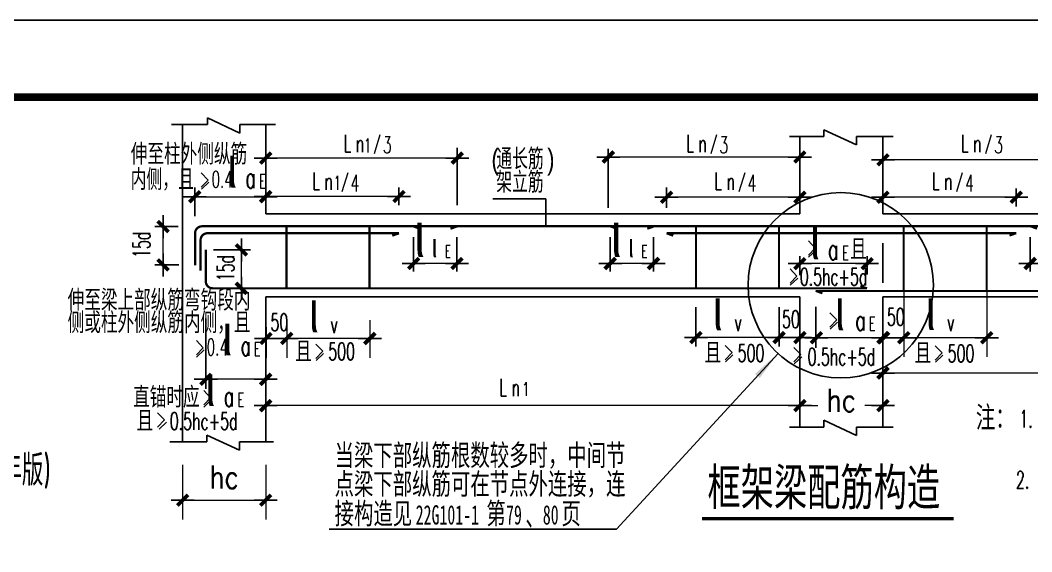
# Model space of a CAD drawing. Extents: x 250899 to 650964, y 268083 to 317384.
# Drawn here: x 402385 to 415533, y 306825 to 313733 of the extents above; entities that cross this region are included whole.
import ezdxf

# ---------------------------------------------------------------- set-up
doc = ezdxf.new("R2010")
doc.units = 0
doc.header["$LTSCALE"] = 1000
doc.header["$MEASUREMENT"] = 0
for name, color, linetype in [('PUB_DIM', 3, 'Continuous'), ('PUB_TITLE', 4, 'Continuous'), ('TEXT', 7, 'Continuous'), ('文字', 7, 'Continuous'), ('标注', 3, 'Continuous'), ('轮廓', 2, 'Continuous'), ('钢筋1', 1, 'Continuous')]:
    doc.layers.add(name, color=color, linetype=linetype)
doc.layers.add('Z-详图标注', color=3, linetype='Continuous', lineweight=18)
doc.styles.add('_HZTXT', font='gs_txt.shx', dxfattribs={"width": 0.8, "bigfont": 'gs_hztxt.shx'})
doc.styles.add('_SIMPLEX', font='SIMPLEX.shx', dxfattribs={"width": 0.711111})
doc.styles.add('_THZTXT', font='txt.shx', dxfattribs={"width": 0.8, "height": 400, "bigfont": 'hztxt.shx'})
doc.styles.add('_TXT', font='TXT', dxfattribs={"width": 1.028571})
doc.styles.add('BW_Rein', font='Tssdeng.shx', dxfattribs={"width": 0.7, "bigfont": 'hztxt.shx'})
doc.styles.add('DIM_FONT', font='SIMPLEX.shx', dxfattribs={"width": 0.8})
doc.dimstyles.new('AXIS', dxfattribs={"dimtxt": 300, "dimasz": 1, "dimexe": 250, "dimexo": 300, "dimgap": 150, "dimtad": 1, "dimdec": 0, "dimzin": 0, "dimdsep": 46, "dimtxsty": 'DIM_FONT', "dimblk": '_DIMX', "dimcen": 0.9, "dimse1": 1, "dimse2": 1, "dimclrt": 7, "dimadec": 0, "dimazin": 0, "dimtfac": 1, "dimtdec": 0, "dimtix": 1, "dimtmove": 2, "dimatfit": 3, "dimldrblk": '_DIMX', "dimfxl": 1, "dimtolj": 1, "dimtzin": 0, "dimarcsym": 0})
doc.dimstyles.new('DIMB', dxfattribs={"dimtxt": 300, "dimasz": 1, "dimexe": 250, "dimexo": 300, "dimgap": 150, "dimtad": 1, "dimdec": 0, "dimzin": 0, "dimdsep": 46, "dimtxsty": 'DIM_FONT', "dimblk": '_DIMX', "dimcen": 0, "dimse2": 1, "dimclrt": 7, "dimadec": 0, "dimazin": 0, "dimtfac": 1, "dimtdec": 0, "dimtix": 1, "dimtmove": 2, "dimatfit": 3, "dimldrblk": '_DIMX', "dimfxl": 1, "dimtolj": 1, "dimtzin": 0, "dimarcsym": 0})
doc.dimstyles.new('DIMN', dxfattribs={"dimtxt": 300, "dimasz": 1, "dimexe": 250, "dimexo": 300, "dimgap": 150, "dimtad": 1, "dimdec": 0, "dimzin": 0, "dimdsep": 46, "dimtxsty": 'DIM_FONT', "dimblk": '_DIMX', "dimcen": 0.9, "dimclrt": 7, "dimadec": 0, "dimazin": 0, "dimtfac": 1, "dimtdec": 0, "dimtix": 1, "dimtmove": 2, "dimatfit": 3, "dimldrblk": '_DIMX', "dimfxl": 1, "dimtolj": 1, "dimtzin": 0, "dimarcsym": 0})

# ---------------------------------------------------------------- blocks, each defined once
blk = doc.blocks.new('_DIMX')
blk.add_line((-150, 0), (150, 0))
at = {"const_width": 50}
blk.add_lwpolyline([(-70, -70), (70, 70)], dxfattribs=at)
blk = doc.blocks.new('*D11')
at = {"layer": 'Defpoints', "color": 0, "transparency": 16777216}
for p in [(10247, 9020), (11327, 9020), (10247, 8020)]:
    blk.add_point(p, dxfattribs=at)
at = {"layer": 'PUB_DIM', "color": 0, "lineweight": -2, "transparency": 16777216}
for p, q in [((10248, 8020), (10482, 8020)), ((11326, 8020), (11092, 8020))]:
    blk.add_line(p, q, dxfattribs=at)
for p, rotation in [((10247, 8020), 180.0000000000061), ((11327, 8020), 6.1551e-12)]:
    blk.add_blockref('_DIMX', p, dxfattribs=dict(at, rotation=rotation))
at = {"layer": 'PUB_DIM', "color": 7, "transparency": 16777216, "insert": (10787, 8090), "char_height": 300, "attachment_point": 5, "style": 'DIM_FONT'}
blk.add_mtext('\\A1;hc', dxfattribs=at)
blk = doc.blocks.new('_ARROW')
blk.add_solid([(0, 0), (-1, 0.1), (-1, -0.1)])
blk = doc.blocks.new('*D19')
at = {"layer": 'Defpoints', "color": 0, "transparency": 16777216}
for p in [(2988, 10043), (3109, 10043), (3109, 9544)]:
    blk.add_point(p, dxfattribs=at)
at = {"layer": '标注', "color": 0, "lineweight": -2, "transparency": 16777216}
blk.add_line((2988, 9545), (2988, 10042), dxfattribs=at)
for p, rotation in [((2988, 10043), 90), ((2988, 9544), 270)]:
    blk.add_blockref('_DIMX', p, dxfattribs=dict(at, rotation=rotation))
blk = doc.blocks.new('*D20')
at = {"layer": 'Defpoints', "color": 0, "transparency": 16777216}
for p in [(2382, 10828), (3304, 10828), (3304, 10735)]:
    blk.add_point(p, dxfattribs=at)
at = {"layer": '标注', "color": 0, "lineweight": -2, "transparency": 16777216}
blk.add_line((2383, 10735), (3303, 10735), dxfattribs=at)
at = {"layer": '标注', "color": 0, "lineweight": -2, "transparency": 16777216, "rotation": 180}
blk.add_blockref('_DIMX', (2382, 10735), dxfattribs=at)
at = {"layer": '标注', "color": 0, "lineweight": -2, "transparency": 16777216}
blk.add_blockref('_DIMX', (3304, 10735), dxfattribs=at)
blk = doc.blocks.new('*D38')
at = {"layer": 'Defpoints', "color": 0, "transparency": 16777216}
for p in [(10247, 9865), (10247, 8953), (11121, 8953)]:
    blk.add_point(p, dxfattribs=at)
at = {"layer": '标注', "color": 0, "lineweight": -2, "transparency": 16777216}
blk.add_line((11120, 9865), (10248, 9865), dxfattribs=at)
at = {"layer": '标注', "color": 0, "lineweight": -2, "transparency": 16777216, "rotation": 180}
blk.add_blockref('_DIMX', (10247, 9865), dxfattribs=at)
at = {"layer": '标注', "color": 0, "lineweight": -2, "transparency": 16777216}
blk.add_blockref('_DIMX', (11121, 9865), dxfattribs=at)
blk = doc.blocks.new('*D41')
at = {"layer": 'Defpoints', "color": 0, "transparency": 16777216}
for p in [(10461, 8902), (10461, 8805), (11335, 8805)]:
    blk.add_point(p, dxfattribs=at)
at = {"layer": '标注', "color": 0, "lineweight": -2, "transparency": 16777216}
blk.add_line((11334, 8902), (10462, 8902), dxfattribs=at)
at = {"layer": '标注', "color": 0, "lineweight": -2, "transparency": 16777216, "rotation": 180}
blk.add_blockref('_DIMX', (10461, 8902), dxfattribs=at)
at = {"layer": '标注', "color": 0, "lineweight": -2, "transparency": 16777216}
blk.add_blockref('_DIMX', (11335, 8902), dxfattribs=at)
blk = doc.blocks.new('*D46')
at = {"layer": 'Defpoints', "color": 0, "transparency": 16777216}
for p in [(7782, 9868), (7782, 9867), (8345, 9868)]:
    blk.add_point(p, dxfattribs=at)
at = {"layer": '标注', "color": 0, "lineweight": -2, "transparency": 16777216}
blk.add_line((8344, 9867), (7783, 9867), dxfattribs=at)
at = {"layer": '标注', "color": 0, "lineweight": -2, "transparency": 16777216, "rotation": 180}
blk.add_blockref('_DIMX', (7782, 9867), dxfattribs=at)
at = {"layer": '标注', "color": 0, "lineweight": -2, "transparency": 16777216}
blk.add_blockref('_DIMX', (8345, 9867), dxfattribs=at)
blk = doc.blocks.new('*D47')
at = {"layer": 'Defpoints', "color": 0, "transparency": 16777216}
for p in [(9977, 8904), (9977, 8881), (10247, 8881)]:
    blk.add_point(p, dxfattribs=at)
at = {"layer": '标注', "color": 0, "lineweight": -2, "transparency": 16777216}
for p, q in [((9976, 8904), (9975, 8904)), ((10247, 8904), (9977, 8904)), ((10248, 8904), (10249, 8904))]:
    blk.add_line(p, q, dxfattribs=at)
blk.add_blockref('_DIMX', (9977, 8904), dxfattribs=at)
at = {"layer": '标注', "color": 0, "lineweight": -2, "transparency": 16777216, "rotation": 180}
blk.add_blockref('_DIMX', (10247, 8904), dxfattribs=at)
blk = doc.blocks.new('*D48')
at = {"layer": 'Defpoints', "color": 0, "transparency": 16777216}
for p in [(8897, 8904), (8897, 8807), (9977, 8807)]:
    blk.add_point(p, dxfattribs=at)
at = {"layer": '标注', "color": 0, "lineweight": -2, "transparency": 16777216}
blk.add_line((9976, 8904), (8898, 8904), dxfattribs=at)
at = {"layer": '标注', "color": 0, "lineweight": -2, "transparency": 16777216, "rotation": 180}
blk.add_blockref('_DIMX', (8897, 8904), dxfattribs=at)
at = {"layer": '标注', "color": 0, "lineweight": -2, "transparency": 16777216}
blk.add_blockref('_DIMX', (9977, 8904), dxfattribs=at)
blk = doc.blocks.new('*D53')
at = {"layer": 'Defpoints', "color": 0, "transparency": 16777216}
for p in [(13241, 9867), (13241, 9753), (13803, 9753)]:
    blk.add_point(p, dxfattribs=at)
at = {"layer": '标注', "color": 0, "lineweight": -2, "transparency": 16777216}
blk.add_line((13802, 9867), (13242, 9867), dxfattribs=at)
at = {"layer": '标注', "color": 0, "lineweight": -2, "transparency": 16777216, "rotation": 180}
blk.add_blockref('_DIMX', (13241, 9867), dxfattribs=at)
at = {"layer": '标注', "color": 0, "lineweight": -2, "transparency": 16777216}
blk.add_blockref('_DIMX', (13803, 9867), dxfattribs=at)
blk = doc.blocks.new('*D54')
at = {"layer": 'Defpoints', "color": 0, "transparency": 16777216}
for p in [(11327, 9806), (11597, 9806), (11327, 8902)]:
    blk.add_point(p, dxfattribs=at)
at = {"layer": '标注', "color": 0, "lineweight": -2, "transparency": 16777216}
for p, q in [((11597, 9506), (11597, 8652)), ((11326, 8902), (11325, 8902)), ((11597, 8902), (11327, 8902)), ((11598, 8902), (11599, 8902))]:
    blk.add_line(p, q, dxfattribs=at)
blk.add_blockref('_DIMX', (11327, 8902), dxfattribs=at)
at = {"layer": '标注', "color": 0, "lineweight": -2, "transparency": 16777216, "rotation": 180}
blk.add_blockref('_DIMX', (11597, 8902), dxfattribs=at)
blk = doc.blocks.new('*D55')
at = {"layer": 'Defpoints', "color": 0, "transparency": 16777216}
for p in [(11597, 9838), (12677, 9838), (11597, 8902)]:
    blk.add_point(p, dxfattribs=at)
at = {"layer": '标注', "color": 0, "lineweight": -2, "transparency": 16777216}
for p, q in [((11597, 9538), (11597, 8652)), ((12677, 9538), (12677, 8652)), ((12676, 8902), (11598, 8902))]:
    blk.add_line(p, q, dxfattribs=at)
at = {"layer": '标注', "color": 0, "lineweight": -2, "transparency": 16777216, "rotation": 180}
blk.add_blockref('_DIMX', (11597, 8902), dxfattribs=at)
at = {"layer": '标注', "color": 0, "lineweight": -2, "transparency": 16777216}
blk.add_blockref('_DIMX', (12677, 8902), dxfattribs=at)
blk = doc.blocks.new('*D56')
at = {"layer": 'Defpoints', "color": 0, "transparency": 16777216}
for p in [(11327, 8479), (11327, 8443), (17717, 8479)]:
    blk.add_point(p, dxfattribs=at)
at = {"layer": '标注', "color": 0, "lineweight": -2, "transparency": 16777216}
blk.add_line((17716, 8443), (11328, 8443), dxfattribs=at)
for p, rotation in [((11327, 8443), 179.9999999999995), ((17717, 8443), 359.9999999999995)]:
    blk.add_blockref('_DIMX', p, dxfattribs=dict(at, rotation=rotation))
blk = doc.blocks.new('*D65')
at = {"layer": 'Defpoints', "color": 0, "transparency": 16777216}
for p in [(1970, 10347), (2091, 10347), (2091, 9848)]:
    blk.add_point(p, dxfattribs=at)
at = {"layer": '标注', "color": 0, "lineweight": -2, "transparency": 16777216}
blk.add_line((1970, 9849), (1970, 10346), dxfattribs=at)
for p, rotation in [((1970, 10347), 90), ((1970, 9848), 270)]:
    blk.add_blockref('_DIMX', p, dxfattribs=dict(at, rotation=rotation))
blk = doc.blocks.new('*D66')
at = {"layer": 'Defpoints', "color": 0, "transparency": 16777216}
for p in [(5227, 10029), (5790, 10029), (5227, 9867)]:
    blk.add_point(p, dxfattribs=at)
at = {"layer": '标注', "color": 0, "lineweight": -2, "transparency": 16777216}
blk.add_line((5789, 9867), (5228, 9867), dxfattribs=at)
at = {"layer": '标注', "color": 0, "lineweight": -2, "transparency": 16777216, "rotation": 180}
blk.add_blockref('_DIMX', (5227, 9867), dxfattribs=at)
at = {"layer": '标注', "color": 0, "lineweight": -2, "transparency": 16777216}
blk.add_blockref('_DIMX', (5790, 9867), dxfattribs=at)
blk = doc.blocks.new('*D67')
at = {"layer": 'Defpoints', "color": 0, "transparency": 16777216}
for p in [(3578, 9431), (4658, 9431), (3578, 8892)]:
    blk.add_point(p, dxfattribs=at)
at = {"layer": '标注', "color": 0, "lineweight": -2, "transparency": 16777216}
for p, q in [((3578, 9131), (3578, 8642)), ((4658, 9131), (4658, 8642)), ((4657, 8892), (3579, 8892))]:
    blk.add_line(p, q, dxfattribs=at)
at = {"layer": '标注', "color": 0, "lineweight": -2, "transparency": 16777216, "rotation": 180}
blk.add_blockref('_DIMX', (3578, 8892), dxfattribs=at)
at = {"layer": '标注', "color": 0, "lineweight": -2, "transparency": 16777216}
blk.add_blockref('_DIMX', (4658, 8892), dxfattribs=at)
blk = doc.blocks.new('*D68')
at = {"layer": 'Defpoints', "color": 0, "transparency": 16777216}
for p in [(3308, 9338), (3578, 9338), (3308, 8892)]:
    blk.add_point(p, dxfattribs=at)
at = {"layer": '标注', "color": 0, "lineweight": -2, "transparency": 16777216}
for p, q in [((3308, 9038), (3308, 8642)), ((3578, 9038), (3578, 8642)), ((3307, 8892), (3306, 8892)), ((3578, 8892), (3308, 8892)), ((3579, 8892), (3580, 8892))]:
    blk.add_line(p, q, dxfattribs=at)
blk.add_blockref('_DIMX', (3308, 8892), dxfattribs=at)
at = {"layer": '标注', "color": 0, "lineweight": -2, "transparency": 16777216, "rotation": 180}
blk.add_blockref('_DIMX', (3578, 8892), dxfattribs=at)
blk = doc.blocks.new('*D69')
at = {"layer": 'Defpoints', "color": 0, "transparency": 16777216}
for p in [(2526, 8584), (3304, 8584), (2526, 8362)]:
    blk.add_point(p, dxfattribs=at)
at = {"layer": '标注', "color": 0, "lineweight": -2, "transparency": 16777216}
blk.add_line((3303, 8362), (2527, 8362), dxfattribs=at)
at = {"layer": '标注', "color": 0, "lineweight": -2, "transparency": 16777216, "rotation": 180}
blk.add_blockref('_DIMX', (2526, 8362), dxfattribs=at)
at = {"layer": '标注', "color": 0, "lineweight": -2, "transparency": 16777216}
blk.add_blockref('_DIMX', (3304, 8362), dxfattribs=at)
blk = doc.blocks.new('*D71')
at = {"layer": 'Defpoints', "color": 0, "transparency": 16777216}
for p in [(3304, 8020), (3304, 7862), (10247, 7862)]:
    blk.add_point(p, dxfattribs=at)
at = {"layer": '标注', "color": 0, "lineweight": -2, "transparency": 16777216}
blk.add_line((10246, 8020), (3305, 8020), dxfattribs=at)
for p, rotation in [((3304, 8020), 179.9999999999995), ((10247, 8020), 359.9999999999995)]:
    blk.add_blockref('_DIMX', p, dxfattribs=dict(at, rotation=rotation))
blk = doc.blocks.new('*D72')
at = {"layer": 'Defpoints', "color": 0, "transparency": 16777216}
for p in [(8514, 10728), (8514, 10568), (10247, 10568)]:
    blk.add_point(p, dxfattribs=at)
at = {"layer": '标注', "color": 0, "lineweight": -2, "transparency": 16777216}
blk.add_line((10246, 10728), (8515, 10728), dxfattribs=at)
at = {"layer": '标注', "color": 0, "lineweight": -2, "transparency": 16777216, "rotation": 180}
blk.add_blockref('_DIMX', (8514, 10728), dxfattribs=at)
at = {"layer": '标注', "color": 0, "lineweight": -2, "transparency": 16777216}
blk.add_blockref('_DIMX', (10247, 10728), dxfattribs=at)
blk = doc.blocks.new('*D73')
at = {"layer": 'Defpoints', "color": 0, "transparency": 16777216}
for p in [(3304, 11237), (3304, 10337), (5794, 10337)]:
    blk.add_point(p, dxfattribs=at)
at = {"layer": '标注', "color": 0, "lineweight": -2, "transparency": 16777216}
blk.add_line((5793, 11237), (3305, 11237), dxfattribs=at)
at = {"layer": '标注', "color": 0, "lineweight": -2, "transparency": 16777216, "rotation": 180}
blk.add_blockref('_DIMX', (3304, 11237), dxfattribs=at)
at = {"layer": '标注', "color": 0, "lineweight": -2, "transparency": 16777216}
blk.add_blockref('_DIMX', (5794, 11237), dxfattribs=at)
blk = doc.blocks.new('*D74')
at = {"layer": 'Defpoints', "color": 0, "transparency": 16777216}
for p in [(3304, 10738), (3304, 10632), (5037, 10632)]:
    blk.add_point(p, dxfattribs=at)
at = {"layer": '标注', "color": 0, "lineweight": -2, "transparency": 16777216}
blk.add_line((5036, 10738), (3305, 10738), dxfattribs=at)
at = {"layer": '标注', "color": 0, "lineweight": -2, "transparency": 16777216, "rotation": 180}
blk.add_blockref('_DIMX', (3304, 10738), dxfattribs=at)
at = {"layer": '标注', "color": 0, "lineweight": -2, "transparency": 16777216}
blk.add_blockref('_DIMX', (5037, 10738), dxfattribs=at)
blk = doc.blocks.new('*D75')
at = {"layer": 'Defpoints', "color": 0, "transparency": 16777216}
for p in [(7757, 11251), (7757, 10652), (10247, 10652)]:
    blk.add_point(p, dxfattribs=at)
at = {"layer": '标注', "color": 0, "lineweight": -2, "transparency": 16777216}
blk.add_line((10246, 11251), (7758, 11251), dxfattribs=at)
at = {"layer": '标注', "color": 0, "lineweight": -2, "transparency": 16777216, "rotation": 180}
blk.add_blockref('_DIMX', (7757, 11251), dxfattribs=at)
at = {"layer": '标注', "color": 0, "lineweight": -2, "transparency": 16777216}
blk.add_blockref('_DIMX', (10247, 11251), dxfattribs=at)
blk = doc.blocks.new('*D77')
at = {"layer": 'Defpoints', "color": 0, "transparency": 16777216}
for p in [(11327, 11214), (11327, 10615), (13816, 10615)]:
    blk.add_point(p, dxfattribs=at)
at = {"layer": '标注', "color": 0, "lineweight": -2, "transparency": 16777216}
blk.add_line((13815, 11214), (11328, 11214), dxfattribs=at)
at = {"layer": '标注', "color": 0, "lineweight": -2, "transparency": 16777216, "rotation": 180}
blk.add_blockref('_DIMX', (11327, 11214), dxfattribs=at)
at = {"layer": '标注', "color": 0, "lineweight": -2, "transparency": 16777216}
blk.add_blockref('_DIMX', (13816, 11214), dxfattribs=at)
blk = doc.blocks.new('*D78')
at = {"layer": 'Defpoints', "color": 0, "transparency": 16777216}
for p in [(11327, 10728), (11327, 10659), (13059, 10659)]:
    blk.add_point(p, dxfattribs=at)
at = {"layer": '标注', "color": 0, "lineweight": -2, "transparency": 16777216}
blk.add_line((13058, 10728), (11328, 10728), dxfattribs=at)
at = {"layer": '标注', "color": 0, "lineweight": -2, "transparency": 16777216, "rotation": 180}
blk.add_blockref('_DIMX', (11327, 10728), dxfattribs=at)
at = {"layer": '标注', "color": 0, "lineweight": -2, "transparency": 16777216}
blk.add_blockref('_DIMX', (13059, 10728), dxfattribs=at)
blk = doc.blocks.new('A$C14DB33D0')
at = {"layer": 'PUB_DIM'}
for p, q in [((9963.7, 8697.4), (7861.6, 6414.2)), ((7861.6, 6414.2), (4129.8, 6414.2))]:
    blk.add_line(p, q, dxfattribs=at)
at = {"layer": '文字'}
for p, q in [((2469.6, 10831.6), (2566.3, 10923.1)), ((10358.3, 9949.9), (10457.2, 10039)), ((10120.3, 9585.9), (10219.2, 9675)), ((10639.1, 9013.5), (10735.8, 9105.1)), ((2405.9, 8651.3), (2502.6, 8742.8)), ((3958.1, 8605.6), (4054.8, 8697.2)), ((9279.7, 8588.3), (9376.4, 8679.9)), ((10171.7, 8564.8), (10270.6, 8653.9)), ((12009.5, 8584.2), (12106.2, 8675.8)), ((2500.7, 8001.4), (2597.4, 8093)), ((1917.8, 7715.4), (2016.7, 7804.6))]:
    blk.add_line(p, q, dxfattribs=at)
at = {"layer": '文字', "const_width": 45}
blk.add_lwpolyline([(8977, 6549.4), (12246.2, 6549.4)], dxfattribs=at)
at = {"layer": '文字'}
blk.add_circle((10778.3, 9584.2), 1204.1, dxfattribs=at)
at = {"layer": '标注'}
for p, q in [((2545.7, 11759.8), (2969.6, 11562.7)), ((2545.7, 11671.6), (2545.7, 11759.8)), ((2080.4, 11671.6), (2545.7, 11671.6)), ((2969.6, 11562.7), (2969.6, 11671.6)), ((2969.6, 11671.6), (3430.4, 11671.6)), ((10557.7, 11606), (10981.6, 11408.9)), ((10557.7, 11517.8), (10557.7, 11606)), ((10111.2, 11517.8), (10557.7, 11517.8)), ((10981.6, 11408.9), (10981.6, 11517.8)), ((10981.6, 11517.8), (11461.2, 11517.8)), ((5793.5, 11368.8), (5793.5, 10627.1)), ((7757.2, 11359.3), (7757.2, 10590.7)), ((2381.8, 10482.9), (2381.8, 10856.3)), ((5036.6, 10854.8), (5036.6, 10627.1)), ((8514.1, 10854.8), (8514.1, 10590.7)), ((13059.1, 10843.7), (13059.1, 10608.4)), ((6257, 10707.3), (6945.4, 10707.3)), ((6945.4, 10707.3), (6945.4, 10345.9)), ((2165.1, 10346.5), (1861.5, 10346.5)), ((5227.3, 10210.1), (5227.3, 9764.1)), ((5789.6, 10207.8), (5789.6, 9764.1)), ((7782.2, 10210.1), (7782.2, 9764.1)), ((8344.5, 10207.8), (8344.5, 9764.1)), ((11326.6, 10130.7), (11326.6, 9616.2)), ((12676.6, 10138.8), (12676.6, 9624.3)), ((13241.1, 10210.1), (13241.1, 9764.1)), ((3105.8, 10042.8), (2624, 10042.8)), ((10246.6, 9962.8), (10246.6, 9714.7)), ((11120.9, 9962.8), (11120.9, 9722.8)), ((2175.8, 9847.8), (1861.5, 9847.8)), ((3193.6, 9544.1), (2879.4, 9544.1)), ((8896.6, 9301.1), (8896.6, 8786.6)), ((9976.6, 9301.1), (9976.6, 8786.6)), ((10452.7, 9304.1), (10452.7, 8770.9)), ((2526.1, 9151.6), (2526.1, 8238.3)), ((10557.7, 7740.6), (10557.7, 7828.8)), ((10557.7, 7828.8), (10981.6, 7631.7)), ((2538.2, 7548.5), (2538.2, 7636.7)), ((2538.2, 7636.7), (2962.1, 7439.6)), ((10111.2, 7740.6), (10557.7, 7740.6)), ((10981.6, 7631.7), (10981.6, 7740.6)), ((10981.6, 7740.6), (11461.2, 7740.6)), ((2055.9, 7548.5), (2538.2, 7548.5)), ((2962.1, 7548.5), (3405.9, 7548.5)), ((2962.1, 7439.6), (2962.1, 7548.5))]:
    blk.add_line(p, q, dxfattribs=at)
at = {"layer": '轮廓'}
for p, q in [((2224.1, 11671.6), (2224.1, 7548.5)), ((3304.1, 11671.6), (3304.1, 10512.3)), ((10246.6, 11517.8), (10246.6, 10512.3)), ((11326.6, 11517.8), (11326.6, 10512.3)), ((3304.1, 10512.3), (10246.6, 10512.3)), ((11326.6, 10512.3), (17716.6, 10512.3)), ((3304.1, 9432.3), (3304.1, 7548.5)), ((3304.1, 9432.3), (10246.6, 9432.3)), ((10246.6, 9432.3), (10246.6, 8561.8)), ((11326.6, 9432.3), (11326.6, 7740.6)), ((11326.6, 9432.3), (17716.6, 9432.3)), ((10246.6, 8561.8), (10246.6, 7740.6))]:
    blk.add_line(p, q, dxfattribs=at)
at = {"layer": '钢筋1', "const_width": 30}
for points in [[(2476.1, 10350.3, 0.4142136), (2386.1, 10260.3)], [(2547.8, 10260.3, 0.4142136), (2457.8, 10170.3)], [(2525.7, 9634.1, 0.4142136), (2615.7, 9544.1)]]:
    blk.add_lwpolyline(points, format="xyb", dxfattribs=at)
at = {"layer": '钢筋1'}
for points, const_width in [([(2386.1, 10260.3), (2386.1, 9841.1)], 30), ([(2476.1, 10350.3), (22054.2, 10350.3)], 30), ([(2547.8, 10260.3), (5036.6, 10260.3)], 30), ([(3574.1, 10350.3), (3574.1, 9544.1)], 30), ([(4654.1, 10350.3), (4654.1, 9544.1)], 30), ([(5036.6, 10260.3), (4949.6, 10229.3)], 30), ([(5223.1, 10350.3), (5310.1, 10319.3)], 30), ([(5793.5, 10350.3), (5706.5, 10319.3)], 30), ([(7784.6, 10350.3), (7871.6, 10319.3)], 30), ([(8350.9, 10350.3), (8263.9, 10319.3)], 30), ([(8514.1, 10260.3), (13059.1, 10260.3)], 30), ([(8514.1, 10260.3), (8601.1, 10229.3)], 30), ([(8896.6, 10350.3), (8896.6, 9544.1)], 27), ([(9976.6, 10350.3), (9976.6, 9544.1)], 27), ([(11596.6, 10350.3), (11596.6, 9510.4)], 27), ([(12676.6, 10350.3), (12676.6, 9510.4)], 27), ([(13059.1, 10260.3), (12972.1, 10229.3)], 27), ([(13243.5, 10350.3), (13330.5, 10319.3)], 27), ([(2457.8, 10170.3), (2457.8, 9772.5)], 30), ([(2525.7, 10048), (2525.7, 9634.1)], 30), ([(2615.7, 9544.1), (11120.9, 9544.1)], 30), ([(10452.7, 9510.4), (10539.7, 9479.4)], 27), ([(10452.7, 9510.4), (18592, 9510.4)], 27), ([(11033.9, 9575.1), (11120.9, 9544.1)], 27)]:
    blk.add_lwpolyline(points, dxfattribs=dict(at, const_width=const_width))
at = {"layer": 'PUB_DIM', "xscale": -399.9999999998762, "yscale": 400, "zscale": 400, "rotation": 227.2667938416754}
blk.add_blockref('_ARROW', (9967.3, 8701.3), dxfattribs=at)
at = {"layer": 'TEXT'}
for s, height, style, width, p in [('>', 216, '_SIMPLEX', 0.6, (2444.5, 10859.2)), ('500', 225, '_SIMPLEX', 0.6, (9439.2, 8589.4)), ('注：', 315, '_THZTXT', 0.8, (12534.7, 7701.2))]:
    blk.add_text(s, height=height, rotation=360, dxfattribs=dict(at, style=style, width=width)).set_placement(p)
at = {"layer": '文字'}
for s, height, rotation, style, width, p in [('伸至柱外侧纵筋', 270, 360, '_THZTXT', 0.8, (1551, 11152.2)), ('L', 225, 360, '_SIMPLEX', 0.6, (4319, 11315)), ('n', 225, 360, '_SIMPLEX', 0.6, (4476, 11314.7)), ('1', 180, 360, '_SIMPLEX', 0.6, (4580.6, 11311)), ('/', 162, 360, '_SIMPLEX', 0.6, (4706.3, 11346.7)), ('3', 216, 360, '_SIMPLEX', 0.6, (4828.3, 11299.4)), ('L', 225, 360, '_SIMPLEX', 0.6, (8770.9, 11315)), ('n', 225, 360, '_SIMPLEX', 0.6, (8928, 11314.7)), ('/', 162, 360, '_SIMPLEX', 0.6, (9080.6, 11346.7)), ('3', 216, 360, '_SIMPLEX', 0.6, (9202.6, 11299.4)), ('L', 225, 360, '_SIMPLEX', 0.6, (12341.9, 11315)), ('n', 225, 360, '_SIMPLEX', 0.6, (12498.9, 11314.7)), ('/', 162, 360, '_SIMPLEX', 0.6, (12651.6, 11346.7)), ('3', 216, 360, '_SIMPLEX', 0.6, (12773.6, 11299.4)), ('(', 270, 360, '_HZTXT', 0.8, (6237.7, 11089.8)), ('通长筋', 270, 360, '_HZTXT', 0.8, (6301.8, 11089.8)), (')', 270, 360, '_HZTXT', 0.8, (6962.2, 11089.8)), ('ι', 540, 360, '_HZTXT', 0.8, (2803.6, 10852.5)), ('内侧，且', 270, 360, '_HZTXT', 0.8, (1548.9, 10822.4)), ('0.4', 216, 360, '_SIMPLEX', 0.6, (2600.2, 10852.7)), ('L', 225, 360, '_SIMPLEX', 0.6, (3910.7, 10822.8)), ('/', 162, 360, '_SIMPLEX', 0.6, (4287.1, 10852)), ('架立筋', 270, 360, '_HZTXT', 0.8, (6300.6, 10786.7)), ('L', 225, 360, '_SIMPLEX', 0.6, (9138, 10822.8)), ('/', 162, 360, '_SIMPLEX', 0.6, (9446.7, 10852)), ('L', 225, 360, '_SIMPLEX', 0.6, (11965, 10822.8)), ('/', 162, 360, '_SIMPLEX', 0.6, (12273.7, 10852)), (' a', 270, 360, '_SIMPLEX', 0.6, (2930.5, 10846.2)), ('E', 180, 360, '_SIMPLEX', 0.6, (3217.2, 10846.2)), ('n', 225, 360, '_SIMPLEX', 0.6, (4067.8, 10822.6)), ('1', 180, 360, '_SIMPLEX', 0.6, (4186.7, 10825)), ('4', 216, 360, '_SIMPLEX', 0.6, (4409.1, 10804.6)), ('n', 225, 360, '_SIMPLEX', 0.6, (9295, 10822.6)), ('4', 216, 360, '_SIMPLEX', 0.6, (9568.7, 10804.6)), ('n', 225, 360, '_SIMPLEX', 0.6, (12122, 10822.6)), ('4', 216, 360, '_SIMPLEX', 0.6, (12395.7, 10804.6)), ('ι', 585, 360, '_HZTXT', 0.8, (5234.9, 9949.4)), ('ι', 585, 360, '_HZTXT', 0.8, (7789.8, 9949.4)), ('15d', 225, 90, '_SIMPLEX', 0.6, (1803.8, 9938.7)), ('ι', 540, 360, '_HZTXT', 0.8, (10378.6, 9920.3)), ('ι', 315, 360, '_HZTXT', 0.8, (5460.2, 9945.2)), ('ι', 315, 360, '_HZTXT', 0.8, (8015.1, 9945.2)), ('>', 216, 360, '_SIMPLEX', 0.6, (10335.1, 9975.7)), ('且', 270, 360, '_THZTXT', 0.8, (10901.1, 9914.7)), ('E', 162, 360, '_SIMPLEX', 0.6, (5630.9, 9944.8)), ('E', 162, 360, '_SIMPLEX', 0.6, (8185.8, 9944.8)), (' a', 270, 360, '_SIMPLEX', 0.6, (10502.1, 9916.2)), ('E', 180, 360, '_SIMPLEX', 0.6, (10795.8, 9916.2)), ('15d', 225, 90, '_SIMPLEX', 0.6, (2896.1, 9635)), ('>', 216, 360, '_SIMPLEX', 0.6, (10097.2, 9611.7)), ('0.5hc+5d', 225, 360, '_SIMPLEX', 0.6, (10245.9, 9582.8)), ('伸至梁上部纵筋弯钩段内', 270, 360, '_THZTXT', 0.8, (730.1, 9254.7)), ('ι', 540, 360, '_HZTXT', 0.8, (3866.2, 8974.3)), ('ι', 540, 360, '_HZTXT', 0.8, (9114.8, 8999.7)), ('ι', 540, 360, '_HZTXT', 0.8, (10702.3, 8999.7)), ('ι', 540, 360, '_HZTXT', 0.8, (11881.6, 9000.7)), ('侧或柱外侧纵筋内侧，且', 270, 360, '_THZTXT', 0.8, (730.1, 8961.4)), ('50', 225, 360, '_SIMPLEX', 0.6, (3366.1, 8990.2)), ('50', 225, 360, '_SIMPLEX', 0.6, (10016, 9030.6)), ('>', 216, 360, '_SIMPLEX', 0.6, (10615, 9041.1)), ('50', 225, 360, '_SIMPLEX', 0.6, (11378.4, 9059.8)), ('ι', 540, 360, '_HZTXT', 0.8, (2739.9, 8672.2)), ('v', 225, 360, '_SIMPLEX', 0.6, (4148, 8962)), ('v', 225, 360, '_SIMPLEX', 0.6, (9396.7, 8987.3)), (' a', 270, 360, '_SIMPLEX', 0.6, (10857.4, 8995.6)), ('E', 180, 360, '_SIMPLEX', 0.6, (11144.1, 8995.5)), ('v', 225, 360, '_SIMPLEX', 0.6, (12163.4, 8988.3)), ('>', 216, 360, '_SIMPLEX', 0.6, (2381.8, 8678.9)), ('0.4', 216, 360, '_SIMPLEX', 0.6, (2536.5, 8672.4)), (' a', 270, 360, '_SIMPLEX', 0.6, (2866.8, 8665.9)), ('E', 180, 360, '_SIMPLEX', 0.6, (3148.7, 8666.5)), ('且', 270, 360, '_THZTXT', 0.8, (3686.3, 8585.2)), ('>', 216, 360, '_SIMPLEX', 0.6, (3934, 8633.2)), ('500', 225, 360, '_SIMPLEX', 0.6, (4117.6, 8610.8)), ('且', 270, 360, '_THZTXT', 0.8, (9008, 8567.9)), ('且', 270, 360, '_THZTXT', 0.8, (11737.7, 8563.8)), ('500', 225, 360, '_SIMPLEX', 0.6, (12168.8, 8585.4)), ('>', 216, 360, '_SIMPLEX', 0.6, (9255.6, 8615.9)), ('>', 216, 360, '_SIMPLEX', 0.6, (10148.5, 8590.6)), ('0.5hc+5d', 225, 360, '_SIMPLEX', 0.6, (10347.2, 8542.7)), ('>', 216, 360, '_SIMPLEX', 0.6, (11985.4, 8611.9)), ('ι', 540, 360, '_HZTXT', 0.8, (2521.4, 8013.3)), ('直锚时应', 270, 360, '_THZTXT', 0.8, (1580.9, 7992.3)), ('L', 225, 360, '_SIMPLEX', 0.6, (6343.2, 8142.3)), ('n', 225, 360, '_SIMPLEX', 0.6, (6500.2, 8142.1)), ('1', 180, 360, '_SIMPLEX', 0.6, (6637.9, 8144.9)), ('>', 216, 360, '_SIMPLEX', 0.6, (2476.7, 8029)), (' a', 270, 360, '_SIMPLEX', 0.6, (2648.3, 8007)), ('E', 180, 360, '_SIMPLEX', 0.6, (2935, 8007)), ('且', 270, 360, '_THZTXT', 0.8, (1625.6, 7684.2)), ('>', 216, 360, '_SIMPLEX', 0.6, (1875.5, 7741.3)), ('0.5hc+5d', 225, 360, '_SIMPLEX', 0.6, (2058.2, 7705.4)), ('1.', 225, 360, '_SIMPLEX', 0.6, (13100.7, 7734.6)), ('当梁下部纵筋根数较多时，中间节', 315, 360, '_THZTXT', 0.8, (4200, 7207.2)), ('框架梁配筋构造', 540, 360, '_THZTXT', 0.8, (9046.5, 6672.6)), ('点梁下部纵筋可在节点外连接，连', 315, 360, '_THZTXT', 0.8, (4200, 6833.8)), ('2.', 225, 360, '_SIMPLEX', 0.6, (13055.8, 6941.1)), ('接构造见', 315, 360, '_THZTXT', 0.8, (4200, 6450.3)), ('22G101-1', 252, 360, '_TXT', 0.6, (5253.6, 6474.1)), ('第', 315, 360, '_THZTXT', 0.8, (6172.3, 6450.3)), ('79', 252, 360, '_TXT', 0.6, (6428.2, 6474.1)), ('80', 252, 360, '_TXT', 0.6, (6906.2, 6474.1)), ('页', 315, 360, '_THZTXT', 0.8, (7148.9, 6450.3)), ('、', 315, 360, '_HZTXT', 0.8, (6680.8, 6423.9))]:
    blk.add_text(s, height=height, rotation=rotation, dxfattribs=dict(at, style=style, width=width)).set_placement(p)
at = {"layer": 'PUB_DIM'}
dim = blk.add_linear_dim(base=(10246.6, 8019.6), p1=(11326.6, 9019.6), p2=(10246.6, 9019.6), angle=180, text='hc', dimstyle='AXIS', dxfattribs=at)
dim.commit()
dim.dimension.update_dxf_attribs({"geometry": '*D11', "text_midpoint": (10786.6, 8090.5), "dimtype": 129})
blk.add_aligned_dim(p1=(2224.1, 7548.5), p2=(3304.1, 7548.5), distance=-757.4, text='hc', dimstyle='DIMN', dxfattribs=at).render()
at = {"layer": '标注'}
for p1, p2, distance, dimstyle, picture, middle in [((5793.5, 10336.5), (3304.1, 10336.5), -900, 'AXIS', '*D73', (4548.8, 11236.5)), ((10246.6, 10651.6), (7757.2, 10651.6), -599.1, 'AXIS', '*D75', (9001.9, 11250.7)), ((13816, 10614.7), (11326.6, 10614.7), -599.1, 'AXIS', '*D77', (12571.3, 11213.8)), ((2381.8, 10827.7), (3304.1, 10827.7), -92.3, 'AXIS', '*D20', (2843, 10735.4)), ((5036.6, 10632.4), (3304.1, 10632.4), -106, 'AXIS', '*D74', (4170.4, 10738.3)), ((10246.6, 10568.2), (8514.1, 10568.2), -160, 'AXIS', '*D72', (9380.4, 10728.2)), ((13059.1, 10659.2), (11326.6, 10659.2), -68.9, 'AXIS', '*D78', (12192.9, 10728.1)), ((2091.1, 9847.8), (2091.1, 10346.5), 120.7, 'AXIS', '*D65', (1970.4, 10097.2)), ((3109, 9544.1), (3109, 10042.8), 120.7, 'AXIS', '*D19', (2988.3, 9793.4)), ((5789.6, 10029.5), (5227.3, 10029.5), 162.8, 'AXIS', '*D66', (5508.4, 9866.7)), ((8344.5, 9867.7), (7782.2, 9867.7), 1, 'AXIS', '*D46', (8063.4, 9866.7)), ((11120.9, 8953.3), (10246.6, 8953.3), -912.1, 'AXIS', '*D38', (10683.8, 9865.4)), ((13803.4, 9753), (13241.1, 9753), -113.7, 'AXIS', '*D53', (13522.2, 9866.7)), ((12676.6, 9838.4), (11596.6, 9838.4), 936.3, 'DIMN', '*D55', (12136.6, 8902.1)), ((4658.3, 9431.5), (3578.3, 9431.5), 539.3, 'DIMN', '*D67', (4118.3, 8892.2)), ((9976.6, 8807.2), (8896.6, 8807.2), -97.3, 'AXIS', '*D48', (9436.6, 8904.5)), ((11334.8, 8804.8), (10460.5, 8804.8), -97.3, 'AXIS', '*D41', (10897.7, 8902.1)), ((3304.1, 8584.3), (2526.1, 8584.3), 222.3, 'AXIS', '*D69', (2915.1, 8362)), ((17716.6, 8479.5), (11326.6, 8479.5), 36.3, 'AXIS', '*D56', (14521.6, 8443.2)), ((10246.6, 7862), (3304.1, 7862), -157.6, 'AXIS', '*D71', (6775.4, 8019.6))]:
    dim = blk.add_aligned_dim(p1=p1, p2=p2, distance=distance, text=' ', dimstyle=dimstyle, dxfattribs=at)
    dim.commit()
    dim.dimension.update_dxf_attribs({"geometry": picture, "text_midpoint": middle})
for base, p1, p2, dimstyle, picture, middle in [((11326.6, 8902.1), (11596.6, 9805.6), (11326.6, 9805.6), 'DIMB', '*D54', (10806.7, 9172.1)), ((3308.3, 8892.2), (3578.3, 9338), (3308.3, 9338), 'DIMN', '*D68', (2788.4, 9162.2)), ((9976.6, 8904.5), (10246.6, 8881.1), (9976.6, 8881.1), 'AXIS', '*D47', (10111.6, 8645.3))]:
    dim = blk.add_linear_dim(base=base, p1=p1, p2=p2, angle=180, text=' ', dimstyle=dimstyle, dxfattribs=at)
    dim.commit()
    dim.dimension.update_dxf_attribs({"geometry": picture, "text_midpoint": middle, "dimtype": 129})

msp = doc.modelspace()

# ---------------------------------------------------------------- linework, layer by layer
at = {"layer": 'PUB_TITLE'}
msp.add_lwpolyline([(384081.7, 271733.2), (384081.7, 313733.2), (443481.7, 313733.2), (443481.7, 271733.2)], close=True, dxfattribs=at)
at = {"layer": 'PUB_TITLE', "const_width": 100}
msp.add_lwpolyline([(386581.7, 272733.2), (442481.7, 272733.2), (442481.7, 312733.2), (386581.7, 312733.2)], close=True, dxfattribs=at)

# ---------------------------------------------------------------- block references
at = {"layer": 'Z-详图标注'}
msp.add_blockref('A$C14DB33D0', (402271.8, 300704.6), dxfattribs=at)

# ---------------------------------------------------------------- texts
at = {"style": 'BW_Rein', "width": 0.7}
msp.add_text('(2)建筑抗震设计规范GB50011-2010(2016年版)', height=400, rotation=360, dxfattribs=at).set_placement((396566, 307683.9))

doc.saveas('drawing.dxf')
